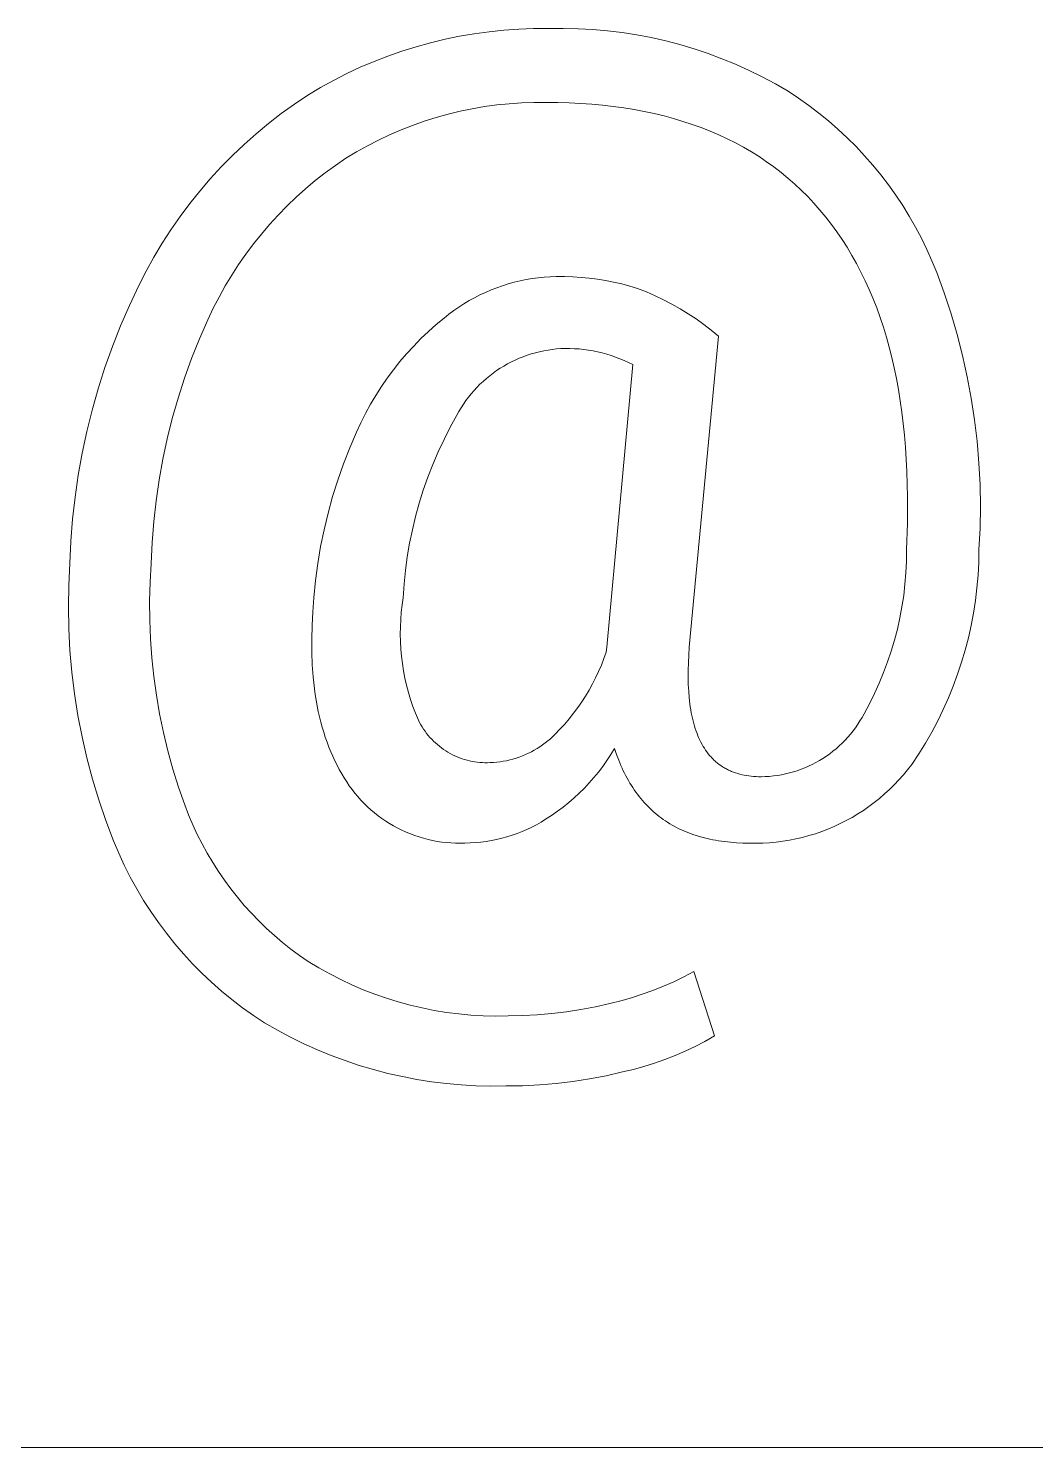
# Model space of a CAD drawing. Header units: millimetres. Extents: x -987 to 2591, y -102 to 2398.
# Drawn here: x 1531.7 to 1573.5, y 98.2 to 157 of the extents above; entities that cross this region are included whole.
import ezdxf

# ---------------------------------------------------------------- set-up
doc = ezdxf.new("R2010")
doc.units = ezdxf.units.MM
doc.header["$MEASUREMENT"] = 0
doc.layers.add('Domyślny', color=7, linetype='Continuous', true_color=0x000000)

msp = doc.modelspace()

# ---------------------------------------------------------------- linework, layer by layer
at = {"layer": 'Domyślny', "color": 18, "lineweight": 15, "true_color": 0x000000}
for p, q in [((1548.398, 156.43), (1548.998, 156.575)), ((1548.998, 156.575), (1549.603, 156.699)), ((1549.603, 156.699), (1550.212, 156.803)), ((1550.212, 156.803), (1550.824, 156.887)), ((1550.824, 156.887), (1551.438, 156.95)), ((1551.438, 156.95), (1552.054, 156.993)), ((1552.054, 156.993), (1552.672, 157.015)), ((1552.672, 157.015), (1553.289, 157.016)), ((1553.289, 157.016), (1553.902, 157.024)), ((1553.902, 157.024), (1554.514, 157.011)), ((1554.514, 157.011), (1555.125, 156.978)), ((1555.125, 156.978), (1555.735, 156.924)), ((1555.735, 156.924), (1556.343, 156.85)), ((1556.343, 156.85), (1556.948, 156.755)), ((1556.948, 156.755), (1557.549, 156.64)), ((1557.549, 156.64), (1558.147, 156.505)), ((1558.147, 156.505), (1558.739, 156.35)), ((1546.63, 155.876), (1547.213, 156.08)), ((1547.213, 156.08), (1547.802, 156.265)), ((1547.802, 156.265), (1548.398, 156.43)), ((1558.739, 156.35), (1559.326, 156.176)), ((1559.326, 156.176), (1559.907, 155.981)), ((1559.907, 155.981), (1560.481, 155.768)), ((1544.927, 155.148), (1545.486, 155.41)), ((1545.486, 155.41), (1546.054, 155.652)), ((1546.054, 155.652), (1546.63, 155.876)), ((1560.481, 155.768), (1561.047, 155.535)), ((1561.047, 155.535), (1561.605, 155.284)), ((1543.836, 154.569), (1544.377, 154.867)), ((1544.377, 154.867), (1544.927, 155.148)), ((1561.605, 155.284), (1562.155, 155.014)), ((1562.155, 155.014), (1562.695, 154.725)), ((1562.695, 154.725), (1563.225, 154.419)), ((1542.751, 153.882), (1543.306, 154.252)), ((1543.306, 154.252), (1543.836, 154.569)), ((1563.225, 154.419), (1563.659, 154.132)), ((1563.659, 154.132), (1564.083, 153.831)), ((1542.208, 153.492), (1542.751, 153.882)), ((1549.622, 153.59), (1549.122, 153.469)), ((1550.126, 153.694), (1549.622, 153.59)), ((1550.632, 153.781), (1550.126, 153.694)), ((1551.142, 153.85), (1550.632, 153.781)), ((1551.653, 153.902), (1551.142, 153.85)), ((1552.166, 153.937), (1551.653, 153.902)), ((1552.68, 153.955), (1552.166, 153.937)), ((1553.194, 153.954), (1552.68, 153.955)), ((1553.677, 153.95), (1553.194, 153.954)), ((1554.152, 153.936), (1553.677, 153.95)), ((1554.62, 153.913), (1554.152, 153.936)), ((1555.079, 153.88), (1554.62, 153.913)), ((1555.531, 153.838), (1555.079, 153.88)), ((1555.975, 153.787), (1555.531, 153.838)), ((1556.411, 153.727), (1555.975, 153.787)), ((1556.84, 153.657), (1556.411, 153.727)), ((1557.26, 153.578), (1556.84, 153.657)), ((1557.673, 153.49), (1557.26, 153.578)), ((1564.083, 153.831), (1564.497, 153.516)), ((1541.165, 152.659), (1541.68, 153.084)), ((1541.68, 153.084), (1542.208, 153.492)), ((1547.652, 153.005), (1547.173, 152.818)), ((1548.137, 153.176), (1547.652, 153.005)), ((1548.627, 153.331), (1548.137, 153.176)), ((1549.122, 153.469), (1548.627, 153.331)), ((1558.078, 153.393), (1557.673, 153.49)), ((1558.475, 153.286), (1558.078, 153.393)), ((1558.865, 153.17), (1558.475, 153.286)), ((1559.246, 153.045), (1558.865, 153.17)), ((1559.62, 152.91), (1559.246, 153.045)), ((1564.497, 153.516), (1564.9, 153.187)), ((1564.9, 153.187), (1565.292, 152.845)), ((1540.666, 152.216), (1541.165, 152.659)), ((1546.236, 152.395), (1545.779, 152.159)), ((1546.701, 152.614), (1546.236, 152.395)), ((1547.173, 152.818), (1546.701, 152.614)), ((1559.986, 152.766), (1559.62, 152.91)), ((1560.345, 152.613), (1559.986, 152.766)), ((1560.695, 152.45), (1560.345, 152.613)), ((1561.038, 152.279), (1560.695, 152.45)), ((1565.292, 152.845), (1565.673, 152.49)), ((1565.673, 152.49), (1566.041, 152.123)), ((1540.182, 151.757), (1540.666, 152.216)), ((1545.33, 151.909), (1544.89, 151.643)), ((1545.779, 152.159), (1545.33, 151.909)), ((1561.373, 152.098), (1561.038, 152.279)), ((1561.7, 151.907), (1561.373, 152.098)), ((1562.019, 151.708), (1561.7, 151.907)), ((1566.041, 152.123), (1566.397, 151.744)), ((1539.262, 150.79), (1539.714, 151.281)), ((1539.714, 151.281), (1540.182, 151.757)), ((1544.456, 151.347), (1544.032, 151.037)), ((1544.89, 151.643), (1544.456, 151.347)), ((1562.331, 151.499), (1562.019, 151.708)), ((1562.635, 151.281), (1562.331, 151.499)), ((1562.931, 151.053), (1562.635, 151.281)), ((1566.397, 151.744), (1566.739, 151.352)), ((1566.739, 151.352), (1567.069, 150.95)), ((1538.827, 150.283), (1539.262, 150.79)), ((1543.619, 150.713), (1543.216, 150.376)), ((1544.032, 151.037), (1543.619, 150.713)), ((1563.219, 150.816), (1562.931, 151.053)), ((1563.5, 150.57), (1563.219, 150.816)), ((1567.069, 150.95), (1567.385, 150.537)), ((1538.41, 149.762), (1538.827, 150.283)), ((1542.825, 150.025), (1542.446, 149.662)), ((1543.216, 150.376), (1542.825, 150.025)), ((1563.772, 150.315), (1563.5, 150.57)), ((1564.037, 150.05), (1563.772, 150.315)), ((1564.295, 149.776), (1564.037, 150.05)), ((1567.385, 150.537), (1567.687, 150.114)), ((1567.687, 150.114), (1567.975, 149.68)), ((1538.011, 149.227), (1538.41, 149.762)), ((1542.446, 149.662), (1542.078, 149.286)), ((1564.544, 149.493), (1564.295, 149.776)), ((1564.786, 149.201), (1564.544, 149.493)), ((1567.975, 149.68), (1568.248, 149.238)), ((1537.63, 148.679), (1538.011, 149.227)), ((1541.724, 148.899), (1541.382, 148.5)), ((1542.078, 149.286), (1541.724, 148.899)), ((1565.02, 148.901), (1564.786, 149.201)), ((1565.245, 148.592), (1565.02, 148.901)), ((1568.248, 149.238), (1568.507, 148.786)), ((1537.268, 148.118), (1537.63, 148.679)), ((1541.382, 148.5), (1541.054, 148.09)), ((1565.462, 148.275), (1565.245, 148.592)), ((1565.671, 147.949), (1565.462, 148.275)), ((1568.507, 148.786), (1568.75, 148.326)), ((1568.75, 148.326), (1568.977, 147.858)), ((1536.926, 147.545), (1537.268, 148.118)), ((1540.74, 147.669), (1540.439, 147.238)), ((1541.054, 148.09), (1540.74, 147.669)), ((1565.871, 147.615), (1565.671, 147.949)), ((1568.977, 147.858), (1569.189, 147.383)), ((1536.603, 146.96), (1536.926, 147.545)), ((1540.439, 147.238), (1540.153, 146.797)), ((1566.063, 147.273), (1565.871, 147.615)), ((1566.246, 146.922), (1566.063, 147.273)), ((1569.189, 147.383), (1569.385, 146.902)), ((1536.3, 146.365), (1536.603, 146.96)), ((1540.153, 146.797), (1539.882, 146.347)), ((1551.62, 146.433), (1551.864, 146.5)), ((1551.864, 146.5), (1552.109, 146.558)), ((1552.109, 146.558), (1552.357, 146.609)), ((1552.357, 146.609), (1552.605, 146.651)), ((1552.605, 146.651), (1552.856, 146.685)), ((1552.856, 146.685), (1553.107, 146.71)), ((1553.107, 146.71), (1553.359, 146.727)), ((1553.359, 146.727), (1553.611, 146.735)), ((1553.611, 146.735), (1553.953, 146.736)), ((1553.953, 146.736), (1554.295, 146.725)), ((1554.295, 146.725), (1554.637, 146.704)), ((1554.637, 146.704), (1554.977, 146.671)), ((1554.977, 146.671), (1555.317, 146.628)), ((1555.317, 146.628), (1555.654, 146.573)), ((1555.654, 146.573), (1555.99, 146.508)), ((1555.99, 146.508), (1556.324, 146.431)), ((1566.422, 146.563), (1566.246, 146.922)), ((1566.588, 146.195), (1566.422, 146.563)), ((1569.385, 146.902), (1569.697, 146.056)), ((1535.908, 145.533), (1536.3, 146.365)), ((1539.882, 146.347), (1539.626, 145.889)), ((1550.221, 145.861), (1550.445, 145.976)), ((1550.445, 145.976), (1550.674, 146.083)), ((1550.674, 146.083), (1550.906, 146.182)), ((1550.906, 146.182), (1551.141, 146.274)), ((1551.141, 146.274), (1551.38, 146.357)), ((1551.38, 146.357), (1551.62, 146.433)), ((1556.324, 146.431), (1556.655, 146.344)), ((1556.655, 146.344), (1556.983, 146.246)), ((1556.983, 146.246), (1557.346, 146.101)), ((1557.346, 146.101), (1557.705, 145.943)), ((1557.705, 145.943), (1558.058, 145.773)), ((1566.747, 145.819), (1566.588, 146.195)), ((1569.697, 146.056), (1569.98, 145.199)), ((1535.542, 144.689), (1535.908, 145.533)), ((1539.385, 145.422), (1539.16, 144.948)), ((1539.626, 145.889), (1539.385, 145.422)), ((1549.162, 145.177), (1549.364, 145.328)), ((1549.364, 145.328), (1549.571, 145.472)), ((1549.571, 145.472), (1549.783, 145.609)), ((1549.783, 145.609), (1550, 145.739)), ((1550, 145.739), (1550.221, 145.861)), ((1558.058, 145.773), (1558.405, 145.592)), ((1558.405, 145.592), (1558.746, 145.399)), ((1558.746, 145.399), (1559.08, 145.195)), ((1566.897, 145.434), (1566.747, 145.819)), ((1567.039, 145.041), (1566.897, 145.434)), ((1539.16, 144.948), (1538.811, 144.15)), ((1548.311, 144.46), (1548.633, 144.745)), ((1548.633, 144.745), (1548.965, 145.019)), ((1548.965, 145.019), (1549.162, 145.177)), ((1559.08, 145.195), (1559.407, 144.979)), ((1559.407, 144.979), (1559.727, 144.753)), ((1559.727, 144.753), (1560.039, 144.516)), ((1567.173, 144.639), (1567.039, 145.041)), ((1569.98, 145.199), (1570.235, 144.334)), ((1535.205, 143.833), (1535.542, 144.689)), ((1538.811, 144.15), (1538.49, 143.342)), ((1547.698, 143.856), (1547.999, 144.163)), ((1547.999, 144.163), (1548.311, 144.46)), ((1560.342, 144.269), (1559.127, 131.378)), ((1560.039, 144.516), (1560.342, 144.269)), ((1567.298, 144.229), (1567.173, 144.639)), ((1567.415, 143.811), (1567.298, 144.229)), ((1570.235, 144.334), (1570.46, 143.461)), ((1534.896, 142.966), (1535.205, 143.833)), ((1547.128, 143.212), (1547.407, 143.539)), ((1547.407, 143.539), (1547.698, 143.856)), ((1552.748, 143.58), (1552.576, 143.531)), ((1552.921, 143.623), (1552.748, 143.58)), ((1553.095, 143.66), (1552.921, 143.623)), ((1553.271, 143.692), (1553.095, 143.66)), ((1553.447, 143.717), (1553.271, 143.692)), ((1553.624, 143.736), (1553.447, 143.717)), ((1553.802, 143.749), (1553.624, 143.736)), ((1553.98, 143.756), (1553.802, 143.749)), ((1554.174, 143.755), (1553.98, 143.756)), ((1554.368, 143.748), (1554.174, 143.755)), ((1554.561, 143.735), (1554.368, 143.748)), ((1554.754, 143.715), (1554.561, 143.735)), ((1554.946, 143.688), (1554.754, 143.715)), ((1555.137, 143.656), (1554.946, 143.688)), ((1555.327, 143.617), (1555.137, 143.656)), ((1555.515, 143.572), (1555.327, 143.617)), ((1555.702, 143.521), (1555.515, 143.572)), ((1567.523, 143.384), (1567.415, 143.811)), ((1534.616, 142.09), (1534.896, 142.966)), ((1538.49, 143.342), (1538.195, 142.523)), ((1546.86, 142.876), (1547.128, 143.212)), ((1551.437, 143.029), (1551.285, 142.935)), ((1551.592, 143.117), (1551.437, 143.029)), ((1551.749, 143.2), (1551.592, 143.117)), ((1551.91, 143.277), (1551.749, 143.2)), ((1552.073, 143.349), (1551.91, 143.277)), ((1552.239, 143.415), (1552.073, 143.349)), ((1552.407, 143.476), (1552.239, 143.415)), ((1552.576, 143.531), (1552.407, 143.476)), ((1555.888, 143.464), (1555.702, 143.521)), ((1555.708, 131.378), (1556.78, 143.089)), ((1556.071, 143.401), (1555.888, 143.464)), ((1556.252, 143.332), (1556.071, 143.401)), ((1556.431, 143.257), (1556.252, 143.332)), ((1556.607, 143.176), (1556.431, 143.257)), ((1556.78, 143.089), (1556.607, 143.176)), ((1567.624, 142.949), (1567.523, 143.384)), ((1570.46, 143.461), (1570.655, 142.581)), ((1538.195, 142.523), (1537.928, 141.695)), ((1546.36, 142.176), (1546.604, 142.53)), ((1546.604, 142.53), (1546.86, 142.876)), ((1550.578, 142.393), (1550.448, 142.271)), ((1550.712, 142.511), (1550.578, 142.393)), ((1550.85, 142.624), (1550.712, 142.511)), ((1550.991, 142.733), (1550.85, 142.624)), ((1551.136, 142.837), (1550.991, 142.733)), ((1551.285, 142.935), (1551.136, 142.837)), ((1567.716, 142.505), (1567.624, 142.949)), ((1567.799, 142.053), (1567.716, 142.505)), ((1570.655, 142.581), (1570.821, 141.695)), ((1534.366, 141.204), (1534.616, 142.09)), ((1545.909, 141.443), (1546.128, 141.813)), ((1546.128, 141.813), (1546.36, 142.176)), ((1550.085, 141.878), (1549.974, 141.739)), ((1550.202, 142.013), (1550.085, 141.878)), ((1550.323, 142.144), (1550.202, 142.013)), ((1550.448, 142.271), (1550.323, 142.144)), ((1567.875, 141.592), (1567.799, 142.053)), ((1534.144, 140.312), (1534.366, 141.204)), ((1537.928, 141.695), (1537.689, 140.858)), ((1545.703, 141.065), (1545.909, 141.443)), ((1549.667, 141.301), (1549.575, 141.148)), ((1549.764, 141.451), (1549.667, 141.301)), ((1549.867, 141.597), (1549.764, 141.451)), ((1549.974, 141.739), (1549.867, 141.597)), ((1567.942, 141.123), (1567.875, 141.592)), ((1570.821, 141.695), (1570.957, 140.803)), ((1537.689, 140.858), (1537.478, 140.014)), ((1545.331, 140.289), (1545.51, 140.68)), ((1545.51, 140.68), (1545.703, 141.065)), ((1549.489, 140.992), (1549.214, 140.495)), ((1549.575, 141.148), (1549.489, 140.992)), ((1568, 140.645), (1567.942, 141.123)), ((1568.051, 140.159), (1568, 140.645)), ((1570.957, 140.803), (1571.062, 139.908)), ((1533.952, 139.412), (1534.144, 140.312)), ((1537.478, 140.014), (1537.295, 139.164)), ((1545.048, 139.636), (1545.331, 140.289)), ((1549.214, 140.495), (1548.956, 139.988)), ((1568.093, 139.665), (1568.051, 140.159)), ((1544.788, 138.973), (1545.048, 139.636)), ((1548.715, 139.473), (1548.492, 138.95)), ((1548.956, 139.988), (1548.715, 139.473)), ((1568.153, 138.65), (1568.093, 139.665)), ((1571.062, 139.908), (1571.138, 139.009)), ((1533.79, 138.506), (1533.952, 139.412)), ((1537.295, 139.164), (1537.141, 138.307)), ((1544.55, 138.301), (1544.788, 138.973)), ((1548.492, 138.95), (1548.286, 138.42)), ((1571.138, 139.009), (1571.183, 138.108)), ((1533.657, 137.596), (1533.79, 138.506)), ((1537.141, 138.307), (1537.016, 137.446)), ((1544.336, 137.622), (1544.55, 138.301)), ((1548.286, 138.42), (1548.098, 137.884)), ((1568.18, 137.602), (1568.153, 138.65)), ((1548.098, 137.884), (1547.928, 137.341)), ((1571.183, 138.108), (1571.198, 137.207)), ((1533.555, 136.681), (1533.657, 137.596)), ((1537.016, 137.446), (1536.919, 136.582)), ((1544.146, 136.935), (1544.336, 137.622)), ((1547.928, 137.341), (1547.777, 136.793)), ((1568.173, 136.52), (1568.18, 137.602)), ((1571.198, 137.207), (1571.182, 136.305)), ((1533.483, 135.764), (1533.555, 136.681)), ((1536.919, 136.582), (1536.851, 135.714)), ((1543.98, 136.243), (1544.146, 136.935)), ((1547.777, 136.793), (1547.644, 136.241)), ((1568.134, 135.405), (1568.173, 136.52)), ((1543.837, 135.545), (1543.98, 136.243)), ((1547.644, 136.241), (1547.53, 135.684)), ((1571.182, 136.305), (1571.136, 135.405)), ((1533.441, 134.845), (1533.483, 135.764)), ((1536.851, 135.714), (1536.813, 134.845)), ((1543.719, 134.842), (1543.837, 135.545)), ((1547.53, 135.684), (1547.434, 135.123)), ((1568.129, 134.932), (1568.134, 135.405)), ((1571.136, 135.405), (1571.126, 134.879)), ((1533.396, 133.943), (1533.441, 134.845)), ((1536.813, 134.845), (1536.767, 134.063)), ((1543.625, 134.136), (1543.719, 134.842)), ((1547.434, 135.123), (1547.357, 134.56)), ((1568.108, 134.459), (1568.129, 134.932)), ((1571.126, 134.879), (1571.099, 134.355)), ((1543.556, 133.427), (1543.625, 134.136)), ((1547.357, 134.56), (1547.3, 133.994)), ((1568.07, 133.988), (1568.108, 134.459)), ((1571.099, 134.355), (1571.054, 133.831)), ((1533.382, 133.041), (1533.396, 133.943)), ((1536.767, 134.063), (1536.747, 133.28)), ((1547.3, 133.994), (1547.261, 133.427)), ((1568.016, 133.518), (1568.07, 133.988)), ((1571.054, 133.831), (1570.991, 133.31)), ((1533.399, 132.138), (1533.382, 133.041)), ((1536.747, 133.28), (1536.753, 132.497)), ((1543.51, 132.839), (1543.556, 133.427)), ((1547.217, 133.125), (1547.183, 132.822)), ((1547.261, 133.427), (1547.217, 133.125)), ((1567.859, 132.585), (1567.945, 133.05)), ((1567.945, 133.05), (1568.016, 133.518)), ((1570.991, 133.31), (1570.911, 132.79)), ((1536.753, 132.497), (1536.784, 131.715)), ((1543.482, 132.267), (1543.51, 132.839)), ((1547.159, 132.518), (1547.146, 132.214)), ((1547.183, 132.822), (1547.159, 132.518)), ((1567.756, 132.123), (1567.859, 132.585)), ((1570.911, 132.79), (1570.814, 132.274)), ((1533.447, 131.237), (1533.399, 132.138)), ((1543.469, 131.711), (1543.482, 132.267)), ((1547.146, 132.214), (1547.142, 131.909)), ((1547.142, 131.909), (1547.149, 131.604)), ((1567.637, 131.665), (1567.756, 132.123)), ((1570.814, 132.274), (1570.699, 131.761)), ((1533.526, 130.337), (1533.447, 131.237)), ((1536.784, 131.715), (1536.841, 130.934)), ((1543.473, 131.171), (1543.469, 131.711)), ((1547.149, 131.604), (1547.167, 131.299)), ((1547.167, 131.299), (1547.194, 130.996)), ((1555.684, 131.175), (1555.708, 131.378)), ((1559.127, 131.378), (1559.104, 131.047)), ((1567.352, 130.763), (1567.502, 131.212)), ((1567.502, 131.212), (1567.637, 131.665)), ((1570.567, 131.253), (1570.418, 130.749)), ((1570.699, 131.761), (1570.567, 131.253)), ((1536.841, 130.934), (1536.923, 130.155)), ((1543.494, 130.647), (1543.473, 131.171)), ((1543.531, 130.14), (1543.494, 130.647)), ((1547.194, 130.996), (1547.232, 130.693)), ((1547.232, 130.693), (1547.279, 130.392)), ((1555.366, 130.369), (1555.481, 130.634)), ((1555.481, 130.634), (1555.587, 130.903)), ((1555.587, 130.903), (1555.684, 131.175)), ((1559.088, 130.727), (1559.08, 130.417)), ((1559.104, 131.047), (1559.088, 130.727)), ((1567.186, 130.32), (1567.352, 130.763)), ((1570.418, 130.749), (1570.253, 130.25)), ((1533.635, 129.441), (1533.526, 130.337)), ((1536.923, 130.155), (1537.032, 129.379)), ((1543.556, 129.892), (1543.531, 130.14)), ((1547.279, 130.392), (1547.337, 130.092)), ((1547.337, 130.092), (1547.405, 129.795)), ((1555.11, 129.85), (1555.242, 130.107)), ((1555.242, 130.107), (1555.366, 130.369)), ((1559.08, 130.417), (1559.08, 130.117)), ((1559.08, 130.117), (1559.086, 129.829)), ((1567.004, 129.883), (1567.186, 130.32)), ((1570.253, 130.25), (1570.07, 129.757)), ((1533.776, 128.55), (1533.635, 129.441)), ((1543.585, 129.649), (1543.556, 129.892)), ((1543.618, 129.409), (1543.585, 129.649)), ((1547.405, 129.795), (1547.483, 129.5)), ((1547.483, 129.5), (1547.571, 129.208)), ((1554.821, 129.349), (1554.969, 129.597)), ((1554.969, 129.597), (1555.11, 129.85)), ((1559.086, 129.829), (1559.101, 129.55)), ((1559.101, 129.55), (1559.123, 129.283)), ((1566.596, 129.03), (1566.808, 129.453)), ((1566.808, 129.453), (1567.004, 129.883)), ((1570.07, 129.757), (1569.872, 129.271)), ((1537.032, 129.379), (1537.165, 128.607)), ((1543.656, 129.174), (1543.618, 129.409)), ((1543.697, 128.942), (1543.656, 129.174)), ((1543.743, 128.715), (1543.697, 128.942)), ((1547.571, 129.208), (1547.669, 128.919)), ((1547.669, 128.919), (1547.776, 128.634)), ((1554.327, 128.636), (1554.499, 128.868)), ((1554.499, 128.868), (1554.664, 129.106)), ((1554.664, 129.106), (1554.821, 129.349)), ((1559.123, 129.283), (1559.152, 129.026)), ((1559.152, 129.026), (1559.169, 128.901)), ((1559.169, 128.901), (1559.189, 128.779)), ((1566.371, 128.614), (1566.596, 129.03)), ((1569.872, 129.271), (1569.657, 128.792)), ((1533.947, 127.663), (1533.776, 128.55)), ((1537.165, 128.607), (1537.324, 127.841)), ((1543.792, 128.492), (1543.743, 128.715)), ((1543.846, 128.273), (1543.792, 128.492)), ((1543.904, 128.057), (1543.846, 128.273)), ((1547.776, 128.634), (1547.892, 128.352)), ((1547.892, 128.352), (1547.941, 128.256)), ((1547.941, 128.256), (1547.993, 128.161)), ((1553.959, 128.19), (1554.147, 128.41)), ((1554.147, 128.41), (1554.327, 128.636)), ((1559.189, 128.779), (1559.21, 128.659)), ((1559.21, 128.659), (1559.233, 128.543)), ((1559.233, 128.543), (1559.258, 128.429)), ((1559.258, 128.429), (1559.285, 128.317)), ((1559.285, 128.317), (1559.313, 128.208)), ((1566.112, 128.177), (1566.203, 128.32)), ((1566.203, 128.32), (1566.289, 128.465)), ((1566.289, 128.465), (1566.371, 128.614)), ((1569.426, 128.32), (1569.179, 127.856)), ((1569.657, 128.792), (1569.426, 128.32)), ((1534.148, 126.783), (1533.947, 127.663)), ((1537.324, 127.841), (1537.507, 127.079)), ((1543.967, 127.846), (1543.904, 128.057)), ((1544.033, 127.639), (1543.967, 127.846)), ((1547.993, 128.161), (1548.049, 128.069)), ((1548.049, 128.069), (1548.107, 127.978)), ((1548.107, 127.978), (1548.168, 127.889)), ((1548.168, 127.889), (1548.233, 127.803)), ((1548.233, 127.803), (1548.3, 127.719)), ((1548.3, 127.719), (1548.371, 127.637)), ((1553.365, 127.58), (1553.466, 127.672)), ((1553.466, 127.672), (1553.563, 127.768)), ((1553.563, 127.768), (1553.765, 127.976)), ((1553.765, 127.976), (1553.959, 128.19)), ((1559.313, 128.208), (1559.344, 128.102)), ((1559.344, 128.102), (1559.376, 127.998)), ((1559.376, 127.998), (1559.411, 127.897)), ((1559.411, 127.897), (1559.447, 127.799)), ((1559.447, 127.799), (1559.485, 127.703)), ((1559.485, 127.703), (1559.525, 127.61)), ((1565.699, 127.641), (1565.809, 127.769)), ((1565.809, 127.769), (1565.915, 127.902)), ((1565.915, 127.902), (1566.016, 128.038)), ((1566.016, 128.038), (1566.112, 128.177)), ((1569.179, 127.856), (1568.917, 127.4)), ((1537.507, 127.079), (1537.716, 126.324)), ((1544.104, 127.436), (1544.033, 127.639)), ((1544.178, 127.237), (1544.104, 127.436)), ((1544.257, 127.042), (1544.178, 127.237)), ((1548.371, 127.637), (1548.444, 127.558)), ((1548.444, 127.558), (1548.519, 127.481)), ((1548.519, 127.481), (1548.598, 127.407)), ((1548.598, 127.407), (1548.679, 127.336)), ((1548.679, 127.336), (1548.762, 127.267)), ((1548.762, 127.267), (1548.847, 127.201)), ((1548.847, 127.201), (1548.935, 127.139)), ((1548.935, 127.139), (1549.025, 127.079)), ((1549.025, 127.079), (1549.117, 127.023)), ((1552.577, 127.038), (1552.697, 127.104)), ((1552.697, 127.104), (1552.815, 127.174)), ((1552.815, 127.174), (1552.93, 127.247)), ((1552.93, 127.247), (1553.043, 127.325)), ((1553.043, 127.325), (1553.153, 127.406)), ((1553.153, 127.406), (1553.26, 127.491)), ((1553.26, 127.491), (1553.365, 127.58)), ((1556.029, 127.172), (1555.875, 126.921)), ((1556.111, 126.932), (1556.029, 127.172)), ((1559.525, 127.61), (1559.566, 127.52)), ((1559.566, 127.52), (1559.61, 127.432)), ((1559.61, 127.432), (1559.656, 127.347)), ((1559.656, 127.347), (1559.703, 127.264)), ((1559.703, 127.264), (1559.752, 127.184)), ((1559.752, 127.184), (1559.804, 127.107)), ((1559.804, 127.107), (1559.857, 127.032)), ((1565.084, 127.059), (1565.215, 127.167)), ((1565.215, 127.167), (1565.342, 127.279)), ((1565.342, 127.279), (1565.465, 127.395)), ((1565.465, 127.395), (1565.584, 127.516)), ((1565.584, 127.516), (1565.699, 127.641)), ((1568.917, 127.4), (1568.64, 126.954)), ((1534.38, 125.911), (1534.148, 126.783)), ((1544.34, 126.851), (1544.257, 127.042)), ((1544.428, 126.664), (1544.34, 126.851)), ((1544.519, 126.481), (1544.428, 126.664)), ((1544.615, 126.303), (1544.519, 126.481)), ((1549.117, 127.023), (1549.21, 126.969)), ((1549.21, 126.969), (1549.306, 126.919)), ((1549.306, 126.919), (1549.403, 126.872)), ((1549.403, 126.872), (1549.502, 126.829)), ((1549.502, 126.829), (1549.602, 126.789)), ((1549.602, 126.789), (1549.703, 126.753)), ((1549.703, 126.753), (1549.806, 126.72)), ((1549.806, 126.72), (1549.91, 126.69)), ((1549.91, 126.69), (1550.014, 126.664)), ((1550.014, 126.664), (1550.12, 126.642)), ((1550.12, 126.642), (1550.226, 126.623)), ((1550.226, 126.623), (1550.333, 126.608)), ((1550.333, 126.608), (1550.44, 126.597)), ((1550.44, 126.597), (1550.548, 126.589)), ((1550.548, 126.589), (1550.655, 126.585)), ((1550.655, 126.585), (1550.763, 126.585)), ((1550.763, 126.585), (1550.871, 126.589)), ((1550.871, 126.589), (1551.008, 126.596)), ((1551.008, 126.596), (1551.144, 126.607)), ((1551.144, 126.607), (1551.28, 126.624)), ((1551.28, 126.624), (1551.415, 126.645)), ((1551.415, 126.645), (1551.549, 126.67)), ((1551.549, 126.67), (1551.683, 126.701)), ((1551.683, 126.701), (1551.815, 126.736)), ((1551.815, 126.736), (1551.946, 126.775)), ((1551.946, 126.775), (1552.076, 126.819)), ((1552.076, 126.819), (1552.204, 126.867)), ((1552.204, 126.867), (1552.33, 126.92)), ((1552.33, 126.92), (1552.455, 126.977)), ((1552.455, 126.977), (1552.577, 127.038)), ((1555.712, 126.675), (1555.54, 126.434)), ((1555.875, 126.921), (1555.712, 126.675)), ((1556.198, 126.698), (1556.111, 126.932)), ((1556.291, 126.473), (1556.198, 126.698)), ((1559.857, 127.032), (1559.912, 126.96)), ((1559.912, 126.96), (1559.968, 126.89)), ((1559.968, 126.89), (1559.998, 126.857)), ((1559.998, 126.857), (1560.027, 126.824)), ((1560.027, 126.824), (1560.057, 126.791)), ((1560.057, 126.791), (1560.088, 126.759)), ((1560.088, 126.759), (1560.119, 126.728)), ((1560.119, 126.728), (1560.15, 126.698)), ((1560.15, 126.698), (1560.182, 126.668)), ((1560.182, 126.668), (1560.214, 126.639)), ((1560.214, 126.639), (1560.247, 126.61)), ((1560.247, 126.61), (1560.281, 126.582)), ((1560.281, 126.582), (1560.315, 126.555)), ((1560.315, 126.555), (1560.349, 126.529)), ((1560.349, 126.529), (1560.384, 126.503)), ((1560.384, 126.503), (1560.419, 126.478)), ((1564.075, 126.442), (1564.228, 126.515)), ((1564.228, 126.515), (1564.378, 126.593)), ((1564.378, 126.593), (1564.526, 126.676)), ((1564.526, 126.676), (1564.67, 126.765)), ((1564.67, 126.765), (1564.812, 126.858)), ((1564.812, 126.858), (1564.95, 126.956)), ((1564.95, 126.956), (1565.084, 127.059)), ((1568.348, 126.517), (1568.179, 126.297)), ((1568.64, 126.954), (1568.348, 126.517)), ((1534.641, 125.047), (1534.38, 125.911)), ((1537.716, 126.324), (1537.949, 125.577)), ((1544.715, 126.128), (1544.615, 126.303)), ((1544.819, 125.957), (1544.715, 126.128)), ((1544.921, 125.794), (1544.819, 125.957)), ((1555.173, 125.972), (1554.978, 125.75)), ((1555.361, 126.2), (1555.173, 125.972)), ((1555.54, 126.434), (1555.361, 126.2)), ((1556.34, 126.363), (1556.291, 126.473)), ((1556.39, 126.255), (1556.34, 126.363)), ((1556.442, 126.149), (1556.39, 126.255)), ((1556.495, 126.045), (1556.442, 126.149)), ((1556.55, 125.942), (1556.495, 126.045)), ((1556.607, 125.842), (1556.55, 125.942)), ((1560.419, 126.478), (1560.454, 126.453)), ((1560.454, 126.453), (1560.491, 126.429)), ((1560.491, 126.429), (1560.527, 126.406)), ((1560.527, 126.406), (1560.564, 126.383)), ((1560.564, 126.383), (1560.602, 126.361)), ((1560.602, 126.361), (1560.64, 126.34)), ((1560.64, 126.34), (1560.678, 126.319)), ((1560.678, 126.319), (1560.717, 126.3)), ((1560.717, 126.3), (1560.757, 126.28)), ((1560.757, 126.28), (1560.797, 126.262)), ((1560.797, 126.262), (1560.837, 126.244)), ((1560.837, 126.244), (1560.878, 126.226)), ((1560.878, 126.226), (1560.919, 126.209)), ((1560.919, 126.209), (1560.961, 126.193)), ((1560.961, 126.193), (1561.046, 126.163)), ((1561.046, 126.163), (1561.133, 126.136)), ((1561.133, 126.136), (1561.222, 126.111)), ((1561.222, 126.111), (1561.312, 126.089)), ((1561.312, 126.089), (1561.405, 126.069)), ((1561.405, 126.069), (1561.499, 126.052)), ((1561.499, 126.052), (1561.596, 126.038)), ((1561.596, 126.038), (1561.694, 126.026)), ((1561.694, 126.026), (1561.794, 126.017)), ((1561.794, 126.017), (1561.896, 126.01)), ((1561.896, 126.01), (1562, 126.006)), ((1562, 126.006), (1562.105, 126.005)), ((1562.105, 126.005), (1562.275, 126.009)), ((1562.275, 126.009), (1562.444, 126.02)), ((1562.444, 126.02), (1562.612, 126.036)), ((1562.612, 126.036), (1562.78, 126.058)), ((1562.78, 126.058), (1562.947, 126.087)), ((1562.947, 126.087), (1563.113, 126.12)), ((1563.113, 126.12), (1563.278, 126.16)), ((1563.278, 126.16), (1563.441, 126.205)), ((1563.441, 126.205), (1563.603, 126.256)), ((1563.603, 126.256), (1563.762, 126.313)), ((1563.762, 126.313), (1563.92, 126.375)), ((1563.92, 126.375), (1564.075, 126.442)), ((1568.002, 126.083), (1567.818, 125.875)), ((1568.179, 126.297), (1568.002, 126.083)), ((1537.949, 125.577), (1538.207, 124.837)), ((1545.028, 125.634), (1544.921, 125.794)), ((1545.141, 125.478), (1545.028, 125.634)), ((1545.259, 125.326), (1545.141, 125.478)), ((1545.383, 125.179), (1545.259, 125.326)), ((1554.566, 125.328), (1554.349, 125.127)), ((1554.776, 125.535), (1554.566, 125.328)), ((1554.978, 125.75), (1554.776, 125.535)), ((1556.665, 125.743), (1556.607, 125.842)), ((1556.724, 125.647), (1556.665, 125.743)), ((1556.785, 125.552), (1556.724, 125.647)), ((1556.847, 125.459), (1556.785, 125.552)), ((1556.911, 125.368), (1556.847, 125.459)), ((1556.977, 125.279), (1556.911, 125.368)), ((1567.429, 125.478), (1567.225, 125.29)), ((1567.627, 125.673), (1567.429, 125.478)), ((1567.818, 125.875), (1567.627, 125.673)), ((1534.932, 124.192), (1534.641, 125.047)), ((1538.207, 124.837), (1538.366, 124.425)), ((1545.511, 125.035), (1545.383, 125.179)), ((1545.644, 124.896), (1545.511, 125.035)), ((1545.783, 124.762), (1545.644, 124.896)), ((1545.925, 124.633), (1545.783, 124.762)), ((1553.896, 124.749), (1553.66, 124.572)), ((1554.126, 124.934), (1553.896, 124.749)), ((1554.349, 125.127), (1554.126, 124.934)), ((1557.043, 125.192), (1556.977, 125.279)), ((1557.112, 125.107), (1557.043, 125.192)), ((1557.182, 125.024), (1557.112, 125.107)), ((1557.253, 124.943), (1557.182, 125.024)), ((1557.326, 124.863), (1557.253, 124.943)), ((1557.401, 124.786), (1557.326, 124.863)), ((1557.477, 124.71), (1557.401, 124.786)), ((1566.574, 124.77), (1566.346, 124.612)), ((1566.797, 124.936), (1566.574, 124.77)), ((1567.014, 125.109), (1566.797, 124.936)), ((1567.225, 125.29), (1567.014, 125.109)), ((1535.252, 123.348), (1534.932, 124.192)), ((1538.366, 124.425), (1538.54, 124.017)), ((1546.072, 124.508), (1545.925, 124.633)), ((1546.223, 124.389), (1546.072, 124.508)), ((1546.378, 124.275), (1546.223, 124.389)), ((1546.537, 124.167), (1546.378, 124.275)), ((1546.7, 124.064), (1546.537, 124.167)), ((1552.981, 124.127), (1552.789, 124.018)), ((1553.17, 124.242), (1552.981, 124.127)), ((1553.418, 124.402), (1553.17, 124.242)), ((1553.66, 124.572), (1553.418, 124.402)), ((1557.554, 124.636), (1557.477, 124.71)), ((1557.633, 124.565), (1557.554, 124.636)), ((1557.713, 124.495), (1557.633, 124.565)), ((1557.795, 124.427), (1557.713, 124.495)), ((1557.879, 124.361), (1557.795, 124.427)), ((1557.964, 124.296), (1557.879, 124.361)), ((1558.05, 124.234), (1557.964, 124.296)), ((1558.138, 124.174), (1558.05, 124.234)), ((1558.228, 124.115), (1558.138, 124.174)), ((1565.631, 124.185), (1565.383, 124.06)), ((1565.874, 124.319), (1565.631, 124.185)), ((1566.112, 124.462), (1565.874, 124.319)), ((1566.346, 124.612), (1566.112, 124.462)), ((1538.54, 124.017), (1538.727, 123.616)), ((1538.727, 123.616), (1538.927, 123.221)), ((1546.866, 123.966), (1546.7, 124.064)), ((1547.035, 123.875), (1546.866, 123.966)), ((1547.208, 123.789), (1547.035, 123.875)), ((1547.383, 123.71), (1547.208, 123.789)), ((1547.561, 123.636), (1547.383, 123.71)), ((1547.741, 123.569), (1547.561, 123.636)), ((1547.924, 123.508), (1547.741, 123.569)), ((1551.776, 123.58), (1551.565, 123.514)), ((1551.984, 123.654), (1551.776, 123.58)), ((1552.19, 123.734), (1551.984, 123.654)), ((1552.393, 123.822), (1552.19, 123.734)), ((1552.593, 123.917), (1552.393, 123.822)), ((1552.789, 124.018), (1552.593, 123.917)), ((1558.319, 124.059), (1558.228, 124.115)), ((1558.411, 124.004), (1558.319, 124.059)), ((1558.506, 123.952), (1558.411, 124.004)), ((1558.601, 123.901), (1558.506, 123.952)), ((1558.698, 123.852), (1558.601, 123.901)), ((1558.797, 123.805), (1558.698, 123.852)), ((1558.897, 123.76), (1558.797, 123.805)), ((1558.998, 123.717), (1558.897, 123.76)), ((1559.102, 123.676), (1558.998, 123.717)), ((1559.206, 123.636), (1559.102, 123.676)), ((1559.312, 123.599), (1559.206, 123.636)), ((1559.42, 123.564), (1559.312, 123.599)), ((1559.529, 123.53), (1559.42, 123.564)), ((1564.087, 123.564), (1563.819, 123.492)), ((1564.353, 123.645), (1564.087, 123.564)), ((1564.616, 123.736), (1564.353, 123.645)), ((1564.875, 123.835), (1564.616, 123.736)), ((1565.131, 123.943), (1564.875, 123.835)), ((1565.383, 124.06), (1565.131, 123.943)), ((1535.466, 122.837), (1535.252, 123.348)), ((1538.927, 123.221), (1539.14, 122.834)), ((1548.108, 123.453), (1547.924, 123.508)), ((1548.295, 123.404), (1548.108, 123.453)), ((1548.483, 123.362), (1548.295, 123.404)), ((1548.672, 123.327), (1548.483, 123.362)), ((1548.862, 123.298), (1548.672, 123.327)), ((1549.053, 123.276), (1548.862, 123.298)), ((1549.245, 123.26), (1549.053, 123.276)), ((1549.437, 123.251), (1549.245, 123.26)), ((1549.63, 123.249), (1549.437, 123.251)), ((1549.822, 123.253), (1549.63, 123.249)), ((1550.043, 123.259), (1549.822, 123.253)), ((1550.264, 123.273), (1550.043, 123.259)), ((1550.484, 123.294), (1550.264, 123.273)), ((1550.703, 123.323), (1550.484, 123.294)), ((1550.921, 123.359), (1550.703, 123.323)), ((1551.137, 123.403), (1550.921, 123.359)), ((1551.352, 123.455), (1551.137, 123.403)), ((1551.565, 123.514), (1551.352, 123.455)), ((1559.64, 123.498), (1559.529, 123.53)), ((1559.752, 123.469), (1559.64, 123.498)), ((1559.866, 123.441), (1559.752, 123.469)), ((1559.981, 123.415), (1559.866, 123.441)), ((1560.098, 123.391), (1559.981, 123.415)), ((1560.216, 123.369), (1560.098, 123.391)), ((1560.336, 123.349), (1560.216, 123.369)), ((1560.58, 123.314), (1560.336, 123.349)), ((1560.83, 123.287), (1560.58, 123.314)), ((1561.086, 123.268), (1560.83, 123.287)), ((1561.349, 123.257), (1561.086, 123.268)), ((1561.617, 123.253), (1561.349, 123.257)), ((1561.895, 123.249), (1561.617, 123.253)), ((1562.172, 123.256), (1561.895, 123.249)), ((1562.45, 123.271), (1562.172, 123.256)), ((1562.726, 123.297), (1562.45, 123.271)), ((1563.002, 123.331), (1562.726, 123.297)), ((1563.276, 123.375), (1563.002, 123.331)), ((1563.549, 123.429), (1563.276, 123.375)), ((1563.819, 123.492), (1563.549, 123.429)), ((1535.698, 122.335), (1535.466, 122.837)), ((1539.14, 122.834), (1539.365, 122.453)), ((1539.365, 122.453), (1539.604, 122.08)), ((1535.947, 121.84), (1535.698, 122.335)), ((1536.214, 121.355), (1535.947, 121.84)), ((1539.604, 122.08), (1539.854, 121.715)), ((1536.497, 120.879), (1536.214, 121.355)), ((1539.854, 121.715), (1540.117, 121.359)), ((1540.117, 121.359), (1540.391, 121.011)), ((1536.796, 120.413), (1536.497, 120.879)), ((1540.391, 121.011), (1540.676, 120.673)), ((1540.676, 120.673), (1540.973, 120.345)), ((1537.112, 119.958), (1536.796, 120.413)), ((1540.973, 120.345), (1541.28, 120.026)), ((1541.28, 120.026), (1541.598, 119.718)), ((1537.443, 119.514), (1537.112, 119.958)), ((1537.789, 119.082), (1537.443, 119.514)), ((1541.598, 119.718), (1541.925, 119.421)), ((1541.925, 119.421), (1542.263, 119.134)), ((1538.151, 118.663), (1537.789, 119.082)), ((1542.263, 119.134), (1542.61, 118.859)), ((1542.61, 118.859), (1542.965, 118.596)), ((1538.526, 118.256), (1538.151, 118.663)), ((1538.916, 117.862), (1538.526, 118.256)), ((1542.965, 118.596), (1543.329, 118.344)), ((1543.329, 118.344), (1543.768, 118.079)), ((1539.319, 117.483), (1538.916, 117.862)), ((1543.768, 118.079), (1544.215, 117.83)), ((1544.215, 117.83), (1544.671, 117.596)), ((1558.481, 117.507), (1558.903, 117.71)), ((1558.903, 117.71), (1559.318, 117.927)), ((1559.318, 117.927), (1560.175, 115.259)), ((1539.735, 117.117), (1539.319, 117.483)), ((1540.164, 116.766), (1539.735, 117.117)), ((1544.671, 117.596), (1545.134, 117.378)), ((1545.134, 117.378), (1545.605, 117.177)), ((1545.605, 117.177), (1546.083, 116.992)), ((1557.178, 116.987), (1557.618, 117.145)), ((1557.618, 117.145), (1558.053, 117.319)), ((1558.053, 117.319), (1558.481, 117.507)), ((1540.604, 116.431), (1540.164, 116.766)), ((1546.083, 116.992), (1546.566, 116.823)), ((1546.566, 116.823), (1547.055, 116.672)), ((1547.055, 116.672), (1547.55, 116.538)), ((1547.55, 116.538), (1548.048, 116.42)), ((1555.233, 116.472), (1555.827, 116.605)), ((1555.827, 116.605), (1556.281, 116.717)), ((1556.281, 116.717), (1556.732, 116.844)), ((1556.732, 116.844), (1557.178, 116.987)), ((1541.056, 116.111), (1540.604, 116.431)), ((1541.519, 115.807), (1541.056, 116.111)), ((1548.048, 116.42), (1548.551, 116.321)), ((1548.551, 116.321), (1549.056, 116.238)), ((1549.056, 116.238), (1549.564, 116.174)), ((1549.564, 116.174), (1550.074, 116.127)), ((1550.074, 116.127), (1550.585, 116.098)), ((1550.585, 116.098), (1551.097, 116.086)), ((1551.097, 116.086), (1551.61, 116.093)), ((1551.61, 116.093), (1552.218, 116.106)), ((1552.218, 116.106), (1552.825, 116.139)), ((1552.825, 116.139), (1553.431, 116.192)), ((1553.431, 116.192), (1554.035, 116.265)), ((1554.035, 116.265), (1554.636, 116.359)), ((1554.636, 116.359), (1555.233, 116.472)), ((1542.052, 115.499), (1541.519, 115.807)), ((1542.596, 115.21), (1542.052, 115.499)), ((1543.149, 114.938), (1542.596, 115.21)), ((1543.711, 114.686), (1543.149, 114.938)), ((1559.372, 114.825), (1558.959, 114.63)), ((1559.777, 115.035), (1559.372, 114.825)), ((1560.175, 115.259), (1559.777, 115.035)), ((1544.281, 114.452), (1543.711, 114.686)), ((1544.858, 114.237), (1544.281, 114.452)), ((1545.442, 114.041), (1544.858, 114.237)), ((1557.684, 114.132), (1557.248, 113.996)), ((1558.114, 114.283), (1557.684, 114.132)), ((1558.54, 114.449), (1558.114, 114.283)), ((1558.959, 114.63), (1558.54, 114.449)), ((1546.033, 113.865), (1545.442, 114.041)), ((1546.628, 113.709), (1546.033, 113.865)), ((1547.229, 113.573), (1546.628, 113.709)), ((1547.834, 113.457), (1547.229, 113.573)), ((1555.681, 113.614), (1554.994, 113.483)), ((1556.363, 113.769), (1555.681, 113.614)), ((1556.807, 113.875), (1556.363, 113.769)), ((1557.248, 113.996), (1556.807, 113.875)), ((1548.443, 113.36), (1547.834, 113.457)), ((1549.054, 113.285), (1548.443, 113.36)), ((1549.667, 113.229), (1549.054, 113.285)), ((1550.282, 113.194), (1549.667, 113.229)), ((1550.898, 113.18), (1550.282, 113.194)), ((1551.514, 113.186), (1550.898, 113.18)), ((1552.213, 113.197), (1551.514, 113.186)), ((1552.912, 113.232), (1552.213, 113.197)), ((1553.609, 113.292), (1552.912, 113.232)), ((1554.303, 113.375), (1553.609, 113.292)), ((1554.994, 113.483), (1554.303, 113.375)), ((1238.645, 98.197), (2590.685, 98.197))]:
    msp.add_line(p, q, dxfattribs=at)

doc.saveas('drawing.dxf')
